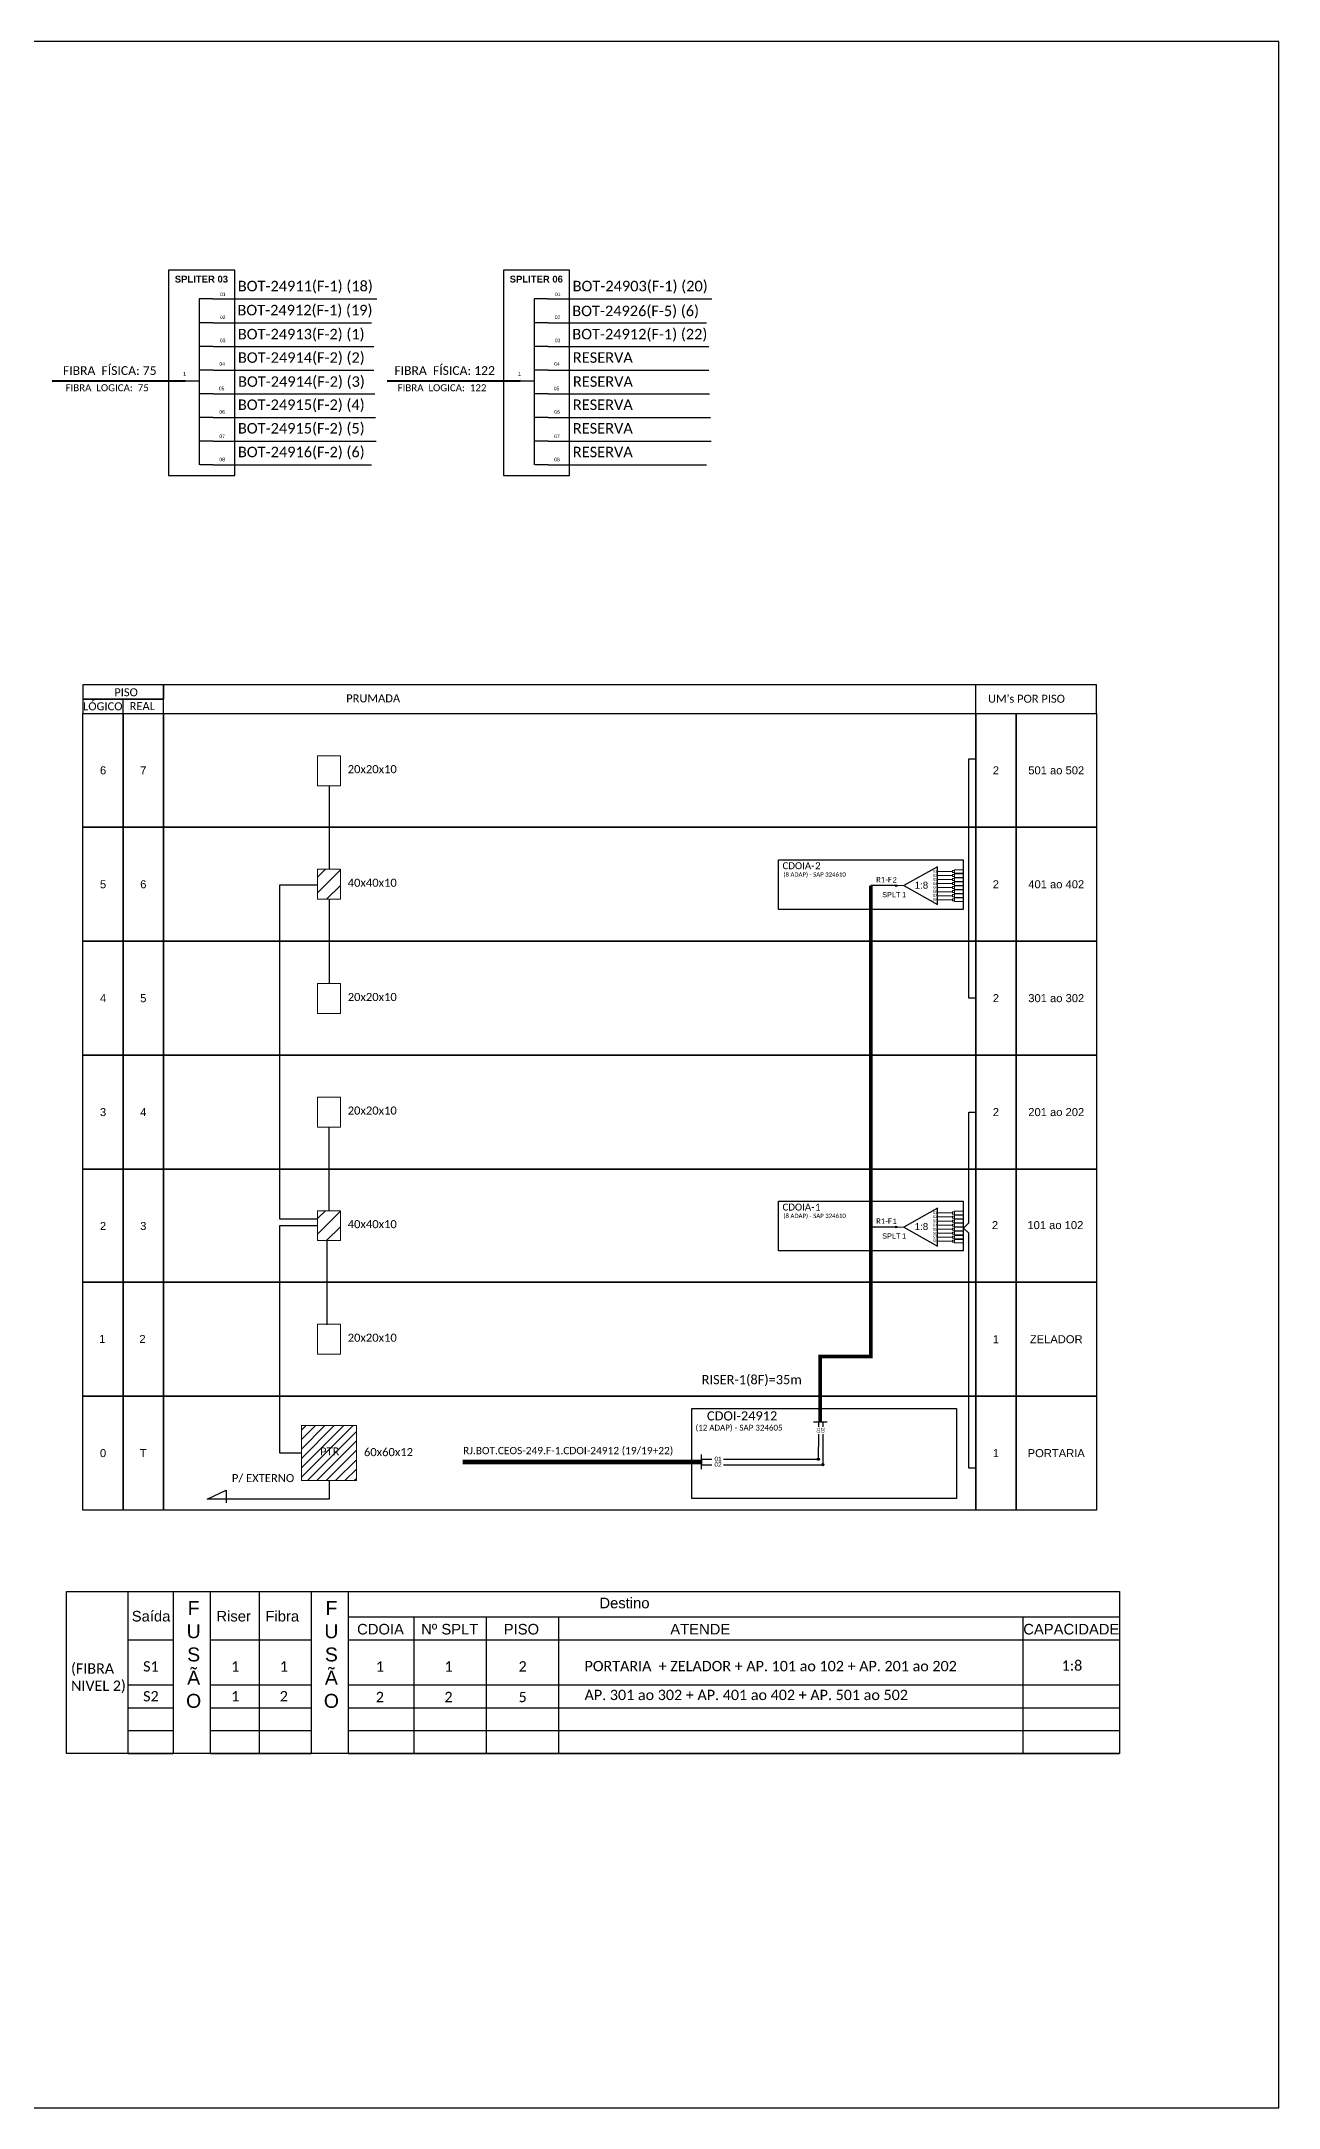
# Model space of a CAD drawing. Extents: x -89 to 749, y 705 to 1299.
# Drawn here: x 393 to 749, y 705 to 1299 of the extents above; entities that cross this region are included whole.
import ezdxf
from ezdxf.enums import TextEntityAlignment as Align

# ---------------------------------------------------------------- set-up
doc = ezdxf.new("R2010")
doc.units = 0
doc.layers.add('texto', color=255, linetype='Continuous')
doc.layers.add('UNIFILAR', color=7, linetype='Continuous')
doc.styles.add('ARIAL', font='arial.ttf')
doc.styles.get("Standard").update_dxf_attribs({"font": 'arial.ttf'})
doc.styles.add('WMF-Calibri0', font='calibri.ttf')

# ---------------------------------------------------------------- blocks, each defined once
blk = doc.blocks.new('SPLT_1-8_SC-APC')
at = {"color": 1}
blk.add_lwpolyline([(-7.37, -2.1), (-17.04, -7.55), (-7.37, -13), (-7.37, -2.1)], dxfattribs=at)
at = {"color": 3, "lineweight": 0}
for points in [[(-2.99, -3.51), (-7.37, -3.51)], [(-7.37, -4.66), (-2.99, -4.66)], [(-7.37, -5.82), (-2.99, -5.82)], [(-2.41, -3.02), (-2.41, -4)], [(-2.41, -3.02), (0, -3.02)], [(-2.41, -4), (0, -4)], [(-2.41, -4.17), (-2.41, -5.16)], [(-2.41, -4.17), (0, -4.17)], [(-2.41, -5.16), (0, -5.16)], [(-2.41, -5.32), (-2.41, -6.31)], [(-2.41, -5.32), (0, -5.32)], [(-7.37, -6.97), (-2.99, -6.97)], [(-7.37, -8.12), (-2.99, -8.12)], [(-7.37, -9.28), (-2.99, -9.28)], [(-7.37, -10.43), (-2.99, -10.43)], [(-7.37, -11.58), (-2.99, -11.58)], [(-2.41, -6.31), (0, -6.31)], [(-2.41, -6.48), (-2.41, -7.46)], [(-2.41, -6.48), (0, -6.48)], [(-2.41, -7.46), (0, -7.46)], [(-2.41, -7.63), (-2.41, -8.62)], [(-2.41, -7.63), (0, -7.63)], [(-2.41, -8.62), (0, -8.62)], [(-2.41, -8.78), (-2.41, -9.77)], [(-2.41, -8.78), (0, -8.78)], [(-2.41, -9.77), (0, -9.77)], [(-2.41, -9.94), (-2.41, -10.92)], [(-2.41, -9.94), (0, -9.94)], [(-2.41, -10.92), (0, -10.92)], [(-2.41, -11.09), (-2.41, -12.08)], [(-2.41, -11.09), (0, -11.09)], [(-2.41, -12.08), (0, -12.08)]]:
    blk.add_lwpolyline(points, dxfattribs=at)
for points in [[(-2.99, -3.22), (-2.41, -3.22), (-2.41, -3.8), (-2.99, -3.8)], [(-2.99, -4.38), (-2.41, -4.38), (-2.41, -4.95), (-2.99, -4.95)], [(-2.99, -5.53), (-2.41, -5.53), (-2.41, -6.1), (-2.99, -6.1)], [(-2.99, -6.68), (-2.41, -6.68), (-2.41, -7.26), (-2.99, -7.26)], [(-2.99, -7.84), (-2.41, -7.84), (-2.41, -8.41), (-2.99, -8.41)], [(-2.99, -8.99), (-2.41, -8.99), (-2.41, -9.56), (-2.99, -9.56)], [(-2.99, -10.14), (-2.41, -10.14), (-2.41, -10.72), (-2.99, -10.72)], [(-2.99, -11.3), (-2.41, -11.3), (-2.41, -11.87), (-2.99, -11.87)]]:
    blk.add_lwpolyline(points, close=True, dxfattribs=at)
at = {"color": 1, "lineweight": 0}
blk.add_lwpolyline([(-17.04, -7.55), (-19.26, -7.55)], dxfattribs=at)
at = {"color": 1, "style": 'ARIAL'}
for s, height, p in [('S1', 0.75, (-8.74, -3.78)), ('S2', 0.75, (-8.74, -4.97)), ('S3', 0.75, (-8.74, -6.18)), ('1:8', 2, (-13.91, -8.4)), ('S4', 0.75, (-8.74, -7.36)), ('S5', 0.75, (-8.74, -8.57)), ('S6', 0.75, (-8.74, -9.69)), ('S7', 0.75, (-8.74, -10.78)), ('S8', 0.75, (-8.74, -11.9))]:
    blk.add_text(s, height=height, dxfattribs=at).set_placement(p)

msp = doc.modelspace()

# ---------------------------------------------------------------- hatches: boundary and pattern name
h = msp.add_hatch()
h.set_pattern_fill('ANSI31', color=1, style=0)
h.set_pattern_definition([(45, (-727.056, -24.3846), (-2.245064, 2.245064), [])])
h.paths.add_polyline_path([(479.45, 1061.02), (472.83, 1061.02), (472.83, 1052.4), (479.45, 1052.4)])
h.paths.add_polyline_path([(481.01, 1055.38), (496.21, 1055.38), (496.21, 1058.91), (481.01, 1058.91)], flags=9)
h = msp.add_hatch(color=3)
h.dxf.hatch_style = 1
edge = h.paths.add_edge_path()
edge.add_arc((639.21, 1056.31), 0.256, 0, 360)
h = msp.add_hatch()
h.set_pattern_fill('ANSI31', color=1, style=0)
h.set_pattern_definition([(45, (-727.056, -122.5224), (-2.245064, 2.245064), [])])
h.paths.add_polyline_path([(479.45, 962.88), (472.83, 962.88), (472.83, 954.26), (479.45, 954.26)])
h.paths.add_polyline_path([(481.01, 957.24), (496.21, 957.24), (496.21, 960.77), (481.01, 960.77)], flags=9)
h = msp.add_hatch(color=3)
h.dxf.hatch_style = 1
edge = h.paths.add_edge_path()
edge.add_arc((639.21, 958.18), 0.256, 0, 360)
h = msp.add_hatch()
h.set_pattern_fill('ANSI31', color=1, scale=0.6)
h.set_pattern_definition([(45, (-199.8219, 3572.3397), (-1.3470384, 1.3470384), [])])
h.paths.add_polyline_path([(484.04, 901.08), (468.24, 901.08), (468.24, 885.28), (484.04, 885.28)])
h.paths.add_polyline_path([(472.97, 891.91), (479.78, 891.91), (479.78, 895.38), (472.97, 895.38)], flags=24)
h = msp.add_hatch(color=3)
h.dxf.hatch_style = 1
edge = h.paths.add_edge_path()
edge.add_arc((616.85, 891.43), 0.32, 0, 360)
h = msp.add_hatch(color=3)
h.dxf.hatch_style = 1
edge = h.paths.add_edge_path()
edge.add_arc((618.16, 889.86), 0.32, 0, 360)

# ---------------------------------------------------------------- linework, layer by layer
at = {"color": 7}
for p, q in [((431.34, 853.41), (431.34, 806.86)), ((456.03, 853.41), (456.03, 806.86)), ((470.95, 853.41), (470.95, 806.86)), ((481.67, 853.41), (481.67, 806.86)), ((500.53, 846.11), (500.53, 806.86)), ((521.34, 846.11), (521.34, 806.86)), ((542.09, 846.11), (542.09, 806.86)), ((675.71, 846.11), (675.71, 806.86))]:
    msp.add_line(p, q, dxfattribs=at)
msp.add_lwpolyline([(-89.32, 705.02), (749.25, 705.02), (749.25, 1299.02), (-89.32, 1299.02), (-89.32, 705.02)])
for points in [[(430.01, 1174.2), (449.02, 1174.2), (449.02, 1233.22), (430.01, 1233.22)], [(526.32, 1174.2), (545.33, 1174.2), (545.33, 1233.22), (526.32, 1233.22)], [(400.66, 853.41), (703.49, 853.41), (703.49, 806.86), (400.66, 806.86)]]:
    msp.add_lwpolyline(points, close=True, dxfattribs=at)
at = {"color": 255}
for points in [[(405.36, 1109.94), (428.51, 1109.94), (428.51, 1114.05), (405.36, 1114.05)], [(405.36, 1105.83), (428.51, 1105.83), (428.51, 1109.94), (405.36, 1109.94)], [(405.36, 1105.83), (416.94, 1105.83), (416.94, 1073.08), (405.36, 1073.08)], [(416.94, 1105.83), (428.51, 1105.83), (428.51, 1073.08), (416.94, 1073.08)], [(428.51, 1105.83), (662.12, 1105.83), (662.12, 1073.08), (428.51, 1073.08)], [(662.12, 1105.83), (673.7, 1105.83), (673.7, 1073.08), (662.12, 1073.08)], [(673.7, 1105.83), (696.84, 1105.83), (696.84, 1073.08), (673.7, 1073.08)], [(405.36, 1073.08), (416.94, 1073.08), (416.94, 1040.34), (405.36, 1040.34)], [(416.94, 1073.08), (428.51, 1073.08), (428.51, 1040.34), (416.94, 1040.34)], [(428.51, 1073.08), (662.12, 1073.08), (662.12, 1040.34), (428.51, 1040.34)], [(662.12, 1073.08), (673.7, 1073.08), (673.7, 1040.34), (662.12, 1040.34)], [(673.7, 1073.08), (696.84, 1073.08), (696.84, 1040.34), (673.7, 1040.34)], [(405.36, 1040.34), (416.94, 1040.34), (416.94, 1007.6), (405.36, 1007.6)], [(416.94, 1040.34), (428.51, 1040.34), (428.51, 1007.6), (416.94, 1007.6)], [(428.51, 1040.34), (662.12, 1040.34), (662.12, 1007.6), (428.51, 1007.6)], [(662.12, 1040.34), (673.7, 1040.34), (673.7, 1007.6), (662.12, 1007.6)], [(673.7, 1040.34), (696.84, 1040.34), (696.84, 1007.6), (673.7, 1007.6)], [(405.36, 1007.6), (416.94, 1007.6), (416.94, 974.85), (405.36, 974.85)], [(416.94, 1007.6), (428.51, 1007.6), (428.51, 974.85), (416.94, 974.85)], [(428.51, 1007.6), (662.12, 1007.6), (662.12, 974.85), (428.51, 974.85)], [(662.12, 1007.6), (673.7, 1007.6), (673.7, 974.85), (662.12, 974.85)], [(673.7, 1007.6), (696.84, 1007.6), (696.84, 974.85), (673.7, 974.85)], [(405.36, 974.85), (416.94, 974.85), (416.94, 942.3), (405.36, 942.3)], [(416.94, 974.85), (428.51, 974.85), (428.51, 942.3), (416.94, 942.3)], [(428.51, 974.85), (662.12, 974.85), (662.12, 942.3), (428.51, 942.3)], [(662.12, 974.85), (673.7, 974.85), (673.7, 942.3), (662.12, 942.3)], [(673.7, 974.85), (696.84, 974.85), (696.84, 942.3), (673.7, 942.3)], [(405.36, 942.3), (416.94, 942.3), (416.94, 909.55), (405.36, 909.55)], [(416.94, 942.3), (428.51, 942.3), (428.51, 909.55), (416.94, 909.55)], [(428.51, 942.3), (662.12, 942.3), (662.12, 909.55), (428.51, 909.55)], [(662.12, 942.3), (673.7, 942.3), (673.7, 909.55), (662.12, 909.55)], [(673.7, 942.3), (696.84, 942.3), (696.84, 909.55), (673.7, 909.55)], [(405.36, 909.55), (416.94, 909.55), (416.94, 876.81), (405.36, 876.81)], [(416.94, 909.55), (428.51, 909.55), (428.51, 876.81), (416.94, 876.81)], [(428.51, 909.55), (662.12, 909.55), (662.12, 876.81), (428.51, 876.81)], [(662.12, 909.55), (673.7, 909.55), (673.7, 876.81), (662.12, 876.81)], [(673.7, 909.55), (696.84, 909.55), (696.84, 876.81), (673.7, 876.81)]]:
    msp.add_lwpolyline(points, close=True, dxfattribs=at)
for points in [[(428.51, 1105.83), (696.88, 1105.83), (696.88, 1114.05), (428.51, 1114.05), (428.51, 1114.05), (428.51, 1109.94)], [(662.12, 1105.83), (662.12, 1114.05)], [(416.94, 1105.83), (416.94, 1109.94)]]:
    msp.add_lwpolyline(points, dxfattribs=at)
at = {"color": 0, "lineweight": 0}
for points in [[(472.83, 1093.67), (479.45, 1093.67), (479.45, 1085.05), (472.83, 1085.05)], [(472.83, 1028.18), (479.45, 1028.18), (479.45, 1019.56), (472.83, 1019.56)], [(472.83, 995.53), (479.45, 995.53), (479.45, 986.91), (472.83, 986.91)], [(472.83, 930.23), (479.45, 930.23), (479.45, 921.61), (472.83, 921.61)]]:
    msp.add_lwpolyline(points, close=True, dxfattribs=at)
at = {"color": 3}
for points in [[(662.12, 1023.97), (660.18, 1023.97), (660.18, 1092.76), (662.12, 1092.76)], [(476.14, 1085.05), (476.14, 1061.02)], [(472.83, 960.44), (461.96, 960.44), (461.96, 1056.54), (472.83, 1056.54)], [(476.14, 1052.4), (476.14, 1028.18)], [(476.14, 962.88), (476.14, 986.91)], [(662.12, 888.84), (660.18, 888.84), (660.18, 956.37), (658.62, 957.88), (660.18, 959.38), (660.18, 991.22), (662.12, 991.22)], [(468.24, 893.18), (461.96, 893.18), (461.96, 958.57), (472.83, 958.57)], [(475.52, 954.55), (475.52, 930.1)], [(583.27, 891.43), (586.18, 891.43)], [(583.27, 891.43), (583.27, 889.86)], [(589.58, 891.43), (616.85, 891.43), (616.85, 891.43)], [(476.14, 885.28), (476.14, 879.97), (441.05, 879.97), (446.55, 882.57), (446.55, 878.88)]]:
    msp.add_lwpolyline(points, dxfattribs=at)
at = {"color": 1}
for points in [[(605.37, 1063.76), (658.5, 1063.76), (658.5, 1049.45), (605.37, 1049.45)], [(605.37, 965.63), (658.5, 965.63), (658.5, 951.31), (605.37, 951.31)], [(580.43, 905.98), (656.62, 905.98), (656.62, 880.17), (580.43, 880.17)]]:
    msp.add_lwpolyline(points, close=True, dxfattribs=at)
at = {"color": 1, "lineweight": 0}
for points in [[(472.83, 1061.02), (479.45, 1061.02), (479.45, 1052.4), (472.83, 1052.4)], [(472.83, 962.88), (479.45, 962.88), (479.45, 954.26), (472.83, 954.26)], [(468.24, 901.08), (484.04, 901.08), (484.04, 885.28), (468.24, 885.28)]]:
    msp.add_lwpolyline(points, close=True, dxfattribs=at)
at = {"color": 5, "const_width": 1.1}
msp.add_lwpolyline([(617.4, 902.22), (617.4, 920.94), (631.95, 920.94), (631.95, 1056.31)], dxfattribs=at)
at = {"color": 5}
for points in [[(639.21, 1056.31), (631.95, 1056.31)], [(639.21, 958.18), (631.95, 958.18)], [(615.44, 902.22), (619.36, 902.22)], [(616.87, 898.62), (616.85, 891.43), (616.85, 891.43)], [(616.87, 902.22), (616.87, 900.77)], [(618.11, 902.22), (618.11, 900.77)], [(618.18, 898.62), (618.16, 889.86), (618.16, 889.86)]]:
    msp.add_lwpolyline(points, dxfattribs=at)
at = {"color": 1, "const_width": 1.32}
msp.add_lwpolyline([(514.58, 890.65), (583.27, 890.65)], dxfattribs=at)
at = {"color": 1}
msp.add_lwpolyline([(583.27, 888.53), (583.27, 892.76)], dxfattribs=at)
at = {"color": 2}
for points in [[(583.27, 889.86), (586.18, 889.86)], [(589.58, 889.86), (618.48, 889.86)]]:
    msp.add_lwpolyline(points, dxfattribs=at)
at = {"color": 7}
for points in [[(418.3, 853.41), (418.3, 806.86)], [(442.05, 806.86), (442.05, 853.41)], [(481.67, 846.11), (703.49, 846.11)], [(418.3, 839.55), (431.34, 839.55)], [(442.05, 839.55), (470.95, 839.55)], [(481.67, 839.55), (703.49, 839.55)], [(418.3, 826.56), (431.34, 826.56)], [(442.05, 826.56), (470.95, 826.56)], [(481.67, 826.56), (542.09, 826.56)], [(542.09, 826.56), (675.71, 826.56)], [(675.71, 826.56), (703.49, 826.56)], [(418.3, 819.99), (431.34, 819.99)], [(442.05, 819.99), (470.95, 819.99)], [(481.67, 819.99), (703.49, 819.99)], [(418.3, 813.43), (431.34, 813.43)], [(442.05, 813.43), (470.95, 813.43)], [(481.67, 813.43), (703.49, 813.43)], [(418.3, 806.86), (431.34, 806.86)], [(418.3, 806.86), (431.34, 806.86)], [(442.05, 806.86), (470.95, 806.86)], [(442.05, 806.86), (470.95, 806.86)], [(481.67, 806.86), (703.49, 806.86)], [(481.67, 806.86), (703.49, 806.86)]]:
    msp.add_lwpolyline(points, dxfattribs=at)
at = {"color": 3}
for centre, radius in [((639.21, 1056.31), 0.256), ((639.21, 958.18), 0.256), ((616.85, 891.43), 0.32), ((618.16, 889.86), 0.32)]:
    msp.add_circle(centre, radius, dxfattribs=at)
at = {"color": 255}
for p in [(405.36, 1073.08), (405.36, 1040.34), (405.36, 1007.6), (405.36, 974.85), (405.36, 942.3), (405.36, 909.55)]:
    msp.add_point(p, dxfattribs=at)
at = {"layer": 'UNIFILAR', "color": 7, "linetype": 'Continuous'}
for p, q in [((438.78, 1225.03), (438.78, 1177.26)), ((442.65, 1225.03), (438.78, 1225.03)), ((535.09, 1225.03), (535.09, 1177.26)), ((538.96, 1225.03), (535.09, 1225.03)), ((442.84, 1218.11), (438.98, 1218.11)), ((539.15, 1218.11), (535.28, 1218.11)), ((442.84, 1211.3), (438.98, 1211.3)), ((539.15, 1211.3), (535.28, 1211.3)), ((434.77, 1201.46), (438.76, 1201.46)), ((442.84, 1204.46), (438.98, 1204.46)), ((531.07, 1201.46), (535.07, 1201.46)), ((539.15, 1204.46), (535.28, 1204.46)), ((442.84, 1197.68), (438.98, 1197.68)), ((539.15, 1197.68), (535.28, 1197.68)), ((442.84, 1190.9), (438.98, 1190.9)), ((539.15, 1190.9), (535.28, 1190.9)), ((442.84, 1184.09), (438.98, 1184.09)), ((539.15, 1184.09), (535.28, 1184.09)), ((442.84, 1177.3), (438.98, 1177.3)), ((539.15, 1177.3), (535.28, 1177.3))]:
    msp.add_line(p, q, dxfattribs=at)
at = {"layer": 'UNIFILAR', "color": 10, "linetype": 'Continuous'}
for p, q in [((442.65, 1225.03), (489.92, 1225.01)), ((538.96, 1225.03), (586.22, 1225.01)), ((442.84, 1218.11), (488.35, 1218.1)), ((539.15, 1218.11), (584.66, 1218.1)), ((442.84, 1211.32), (489.04, 1211.3)), ((539.15, 1211.32), (585.34, 1211.3)), ((442.84, 1204.47), (489.04, 1204.46)), ((539.15, 1204.47), (585.34, 1204.46)), ((442.84, 1197.7), (489.27, 1197.68)), ((539.15, 1197.7), (585.58, 1197.68)), ((442.84, 1190.91), (489.53, 1190.9)), ((539.15, 1190.91), (585.84, 1190.9)), ((442.84, 1184.1), (489.71, 1184.09)), ((539.15, 1184.1), (586.02, 1184.09)), ((442.84, 1177.3), (488.35, 1177.28)), ((539.15, 1177.3), (584.66, 1177.28))]:
    msp.add_line(p, q, dxfattribs=at)
at = {"layer": 'UNIFILAR', "color": 1, "linetype": 'Continuous', "lineweight": 60}
for p, q in [((434.77, 1201.46), (396.5, 1201.34)), ((531.07, 1201.46), (492.81, 1201.34))]:
    msp.add_line(p, q, dxfattribs=at)

# ---------------------------------------------------------------- block references
at = {"color": 3}
for p in [(658.47, 1063.86), (658.47, 965.72)]:
    msp.add_blockref('SPLT_1-8_SC-APC', p, dxfattribs=at)

# ---------------------------------------------------------------- texts
at = {"color": 255, "style": 'WMF-Calibri0'}
for s, p in [('     PISO', (410.32, 1110.75)), ('PRUMADA', (481.07, 1109.01)), ("UM's POR PISO", (665.65, 1108.89)), ('  LÓGICO', (403.78, 1106.72)), ('    REAL', (415.54, 1106.77))]:
    msp.add_text(s, height=2.3, dxfattribs=at).set_placement(p)
at = {"color": 255, "style": 'ARIAL'}
for s, p in [('6', (411.15, 1089.46)), ('7', (422.72, 1089.46)), ('2', (667.91, 1089.46)), ('501 ao 502', (685.27, 1089.46)), ('5', (411.15, 1056.71)), ('6', (422.72, 1056.71)), ('2', (667.91, 1056.71)), ('401 ao 402', (685.27, 1056.71)), ('4', (411.15, 1023.97)), ('5', (422.72, 1023.97)), ('2', (667.91, 1023.97)), ('301 ao 302', (685.27, 1023.97)), ('3', (411.15, 991.22)), ('4', (422.72, 991.22)), ('2', (667.91, 991.22)), ('201 ao 202', (685.27, 991.22)), ('2', (411.15, 958.48)), ('3', (422.72, 958.48)), ('2', (667.66, 958.73)), ('101 ao 102', (685.02, 958.73)), ('1', (410.9, 925.99)), ('2', (422.48, 925.99)), ('1', (667.91, 925.92)), ('ZELADOR', (685.27, 925.92)), ('0', (411.15, 893.18)), ('T', (422.72, 893.18)), ('1', (667.91, 893.18)), ('PORTARIA', (685.27, 893.18))]:
    msp.add_text(s, height=2.3, dxfattribs=at).set_placement(p, align=Align.MIDDLE_CENTER)
at = {"style": 'WMF-Calibri0'}
for s, p in [('20x20x10', (481.51, 1088.64)), ('20x20x10', (481.51, 1023.15)), ('20x20x10', (481.51, 990.5)), ('20x20x10', (481.51, 925.2)), ('PTR', (473.55, 892.5)), ('60x60x12', (486.18, 892.32)), ('P/ EXTERNO', (448.2, 884.85))]:
    msp.add_text(s, height=2.317, dxfattribs=at).set_placement(p)
at = {"color": 1, "style": 'WMF-Calibri0'}
for s, height, p in [('40x40x10', 2.317, (481.51, 1055.99)), ('CDOIA-', 2, (606.55, 1061.04)), ('2', 2, (615.93, 1061.04)), ('CDOIA-', 2, (606.55, 962.91)), ('1', 2, (615.93, 962.91)), ('40x40x10', 2.317, (481.51, 957.85)), ('CDOI-24912', 2.646, (584.82, 902.57)), ('RJ.BOT.CEOS-249.F-1.CDOI-24912 (19/19+22)', 2.1, (514.68, 892.86))]:
    msp.add_text(s, height=height, dxfattribs=at).set_placement(p)
for s, height, p in [('(8 ADAP) - SAP 324610', 1.25, (615.79, 1058.89)), ('(8 ADAP) - SAP 324610', 1.25, (615.79, 960.76)), ('(12 ADAP) - SAP 324605 ', 1.6535, (594.34, 899.67))]:
    msp.add_text(s, height=height, dxfattribs=at).set_placement(p, align=Align.CENTER)
at = {"color": 5, "style": 'WMF-Calibri0'}
for s, height, p in [('R1-F', 1.6, (633.47, 1057.24)), ('R1-F', 1.6, (633.47, 959.1)), ('RISER-1(8F)=35m', 2.6457, (583.3, 912.99))]:
    msp.add_text(s, height=height, dxfattribs=at).set_placement(p)
at = {"color": 5, "style": 'ARIAL'}
for s, p in [('2', (638.83, 1057.2)), ('1', (638.83, 959.07))]:
    msp.add_text(s, height=1.5, dxfattribs=at).set_placement(p, align=Align.CENTER)
at = {"color": 7, "style": 'ARIAL'}
for s, p in [('SPLT', (637.84, 1052.97)), ('1', (641.52, 1052.97)), ('SPLT', (637.84, 954.84)), ('1', (641.52, 954.84))]:
    msp.add_text(s, height=1.5, dxfattribs=at).set_placement(p, align=Align.CENTER)
at = {"style": 'ARIAL'}
for s, p in [('01', (616.87, 899.78)), ('02', (618.11, 899.78))]:
    msp.add_text(s, height=0.992, rotation=90, dxfattribs=at).set_placement(p, align=Align.MIDDLE_CENTER)
for s, p in [('01', (588.01, 891.49)), ('02', (588.01, 889.92))]:
    msp.add_text(s, height=1.323, dxfattribs=at).set_placement(p, align=Align.MIDDLE_CENTER)
at = {"color": 7, "style": 'ARIAL'}
for s, p in [('Destino', (561.1, 850.1)), ('Saída', (424.95, 846.31)), ('Riser', (448.7, 846.31)), ('Fibra', (462.68, 846.31)), ('CDOIA', (490.94, 842.57)), ('Nº SPLT', (510.85, 842.57)), ('PISO', (531.46, 842.57)), ('ATENDE', (582.9, 842.57)), ('CAPACIDADE', (689.61, 842.57))]:
    msp.add_text(s, height=3.044, dxfattribs=at).set_placement(p, align=Align.MIDDLE_CENTER)
at = {"color": 7, "style": 'WMF-Calibri0'}
for s, height, p in [('S1', 2.966, (422.67, 830.39)), ('1', 2.97, (447.97, 830.39)), ('1', 2.97, (461.96, 830.39)), ('1', 2.97, (489.59, 830.39)), ('1', 2.97, (509.32, 830.39)), ('2', 2.97, (530.64, 830.39)), ('PORTARIA  + ZELADOR + AP. 101 ao 102 + AP. 201 ao 202', 2.9659, (549.62, 830.48)), ('1:8', 2.966, (686.83, 830.65)), ('S2', 2.966, (422.67, 821.81)), ('1', 2.97, (447.97, 821.81)), ('2', 2.97, (461.96, 821.81)), ('2', 2.97, (489.59, 821.59)), ('2', 2.97, (509.32, 821.59)), ('5', 2.97, (530.64, 821.59)), ('AP. 301 ao 302 + AP. 401 ao 402 + AP. 501 ao 502', 2.9659, (549.62, 822.19))]:
    msp.add_text(s, height=height, dxfattribs=at).set_placement(p)
at = {"color": 7}
for s, insert, char_height, width, attachment_point, style in [('F\\PU\\PS\\PÃ\\PO', (437.2, 850.64), 4, 2.5977, 2, 'ARIAL'), ('F\\PU\\PS\\PÃ\\PO', (476.81, 850.64), 4, 2.5977, 2, 'ARIAL'), ('(FIBRA NIVEL 2)', (401.93, 832.75), 2.9659, 16.8313, 1, 'WMF-Calibri0')]:
    msp.add_mtext(s, dxfattribs=dict(at, insert=insert, char_height=char_height, width=width, attachment_point=attachment_point, style=style))
at = {"layer": 'texto'}
for s, insert, char_height, width, attachment_point in [('{\\fArial|b1|i0|c0|p34;\\C10;SPLITER 03}', (439.43, 1230.65), 1.9528, 18.2841, 5), ('\\C7;\\fCalibri|b0|i0|c0|p34;BOT-24911(F-1) (18)', (449.89, 1230.18), 3.0175, 51.7425, 1), ('\\C10;\\fArial|b1|i0|c0|p34;SPLITER 06', (535.74, 1230.65), 1.9528, 18.2841, 5), ('{\\fCalibri|b0|i0|c0|p34;\\C7;BOT-24903(F-1) (20)}', (546.2, 1230.18), 3.0175, 51.7425, 1), ('\\C7;\\fArial|b0|i0|;\\H1.0273588255048;01 ', (445.61, 1226.28), 1.9528, 3.9163, 5), ('\\pxt26;\\C1;\\fCalibri|b0|i0|c0|p34;BOT-24912(F-1) (19)', (449.79, 1223.27), 3.0175, 92.0618, 1), ('\\C7;\\fArial|b0|i0|;\\H1.0273588255048;01 ', (541.92, 1226.28), 1.9528, 3.9163, 5), ('\\C7;\\fArial|b0|i0|;\\H1.0273588255048;02 ', (445.56, 1219.68), 1.9528, 4.134, 5), ('\\C7;\\fArial|b0|i0|;\\H1.0273588255048;02 ', (541.86, 1219.68), 1.9528, 4.134, 5), ('{\\fCalibri|b0|i0|c0|p34;\\C7;BOT-24926(F-5) (6)}', (546.08, 1223.04), 3.0175, 51.7425, 1), ('\\C7;\\fArial|b0|i0|;\\H1.0273588255048;03 ', (445.56, 1213.03), 1.9528, 3.8016, 5), ('\\C7;\\fCalibri|b0|i0|c0|p34;BOT-24913(F-2) (1)', (449.9, 1216.36), 3.0175, 51.7425, 1), ('\\C7;\\fArial|b0|i0|;\\H1.0273588255048;03 ', (541.86, 1213.03), 1.9528, 3.8016, 5), ('{\\fCalibri|b0|i0|c0|p34;\\C1;BOT-24912(F-1) (22)}', (546.1, 1216.36), 3.0175, 92.0618, 1), ('\\C7;\\fCalibri|b0|i0|c0|p34;FIBRA  FÍSICA: 75', (413.08, 1204.37), 2.5145, 38.016, 5), ('\\C7;\\fArial|b0|i0|;\\H1.0273588255048;04 ', (445.39, 1206.27), 1.9528, 4.134, 5), ('\\C7;\\fCalibri|b0|i0|c0|p34;BOT-24914(F-2) (2)', (449.94, 1209.63), 3.0175, 96.4631, 1), ('{\\fCalibri|b0|i0|c0|p34;\\C7;FIBRA  FÍSICA: 122}', (509.39, 1204.37), 2.5145, 38.016, 5), ('\\C7;\\fArial|b0|i0|;\\H1.0273588255048;04 ', (541.7, 1206.27), 1.9528, 4.134, 5), ('{\\fCalibri|b0|i0|c0|p34;\\C7;RESERVA}', (546.25, 1209.63), 3.0175, 96.4631, 1), ('\\C7;\\fCalibri|b0|i0|c0|p34;FIBRA  LOGICA:  75', (412.32, 1199.43), 2.0117, 38.016, 5), ('\\C7;\\fArial|b0|i0|;\\H1.0273588255048;1', (434.58, 1203.46), 1.9528, 1.9343, 5), ('\\C7;\\fCalibri|b0|i0|c0|p34;BOT-24914(F-2) (3)', (449.97, 1202.72), 3.0175, 94.531, 1), ('{\\fCalibri|b0|i0|c0|p34;\\C7;FIBRA  LOGICA:  122}', (508.63, 1199.43), 2.0117, 38.016, 5), ('\\C7;\\fArial|b0|i0|;\\H1.0273588255048;1', (530.89, 1203.46), 1.9528, 1.9343, 5), ('{\\fCalibri|b0|i0|c0|p34;RESERVA\\fCalibri|b0|i0|c0|p34;\\C7;}', (546.28, 1202.72), 3.0175, 94.531, 1), ('\\C7;\\fArial|b0|i0|;\\H1.0273588255048;05 ', (445.25, 1199.22), 1.9528, 5.0844, 5), ('\\pxt8;\\C7;\\fCalibri|b0|i0|c0|p34;BOT-24915(F-2) (4)', (449.93, 1196.07), 3.0175, 77.055, 1), ('\\C7;\\fArial|b0|i0|;\\H1.0273588255048;05 ', (541.56, 1199.22), 1.9528, 5.0844, 5), ('{\\fCalibri|b0|i0|c0|p34;RESERVA\\fCalibri|b0|i0|c0|p34;\\C7;}', (546.24, 1196.07), 3.0175, 77.055, 1), ('\\C7;\\fArial|b0|i0|;\\H1.0273588255048;06 ', (445.39, 1192.47), 1.9528, 4.134, 5), ('\\pxt8;\\C7;\\fCalibri|b0|i0|c0|p34;BOT-24915(F-2) (5)', (449.93, 1189.29), 3.0175, 77.055, 1), ('\\C7;\\fArial|b0|i0|;\\H1.0273588255048;06 ', (541.7, 1192.47), 1.9528, 4.134, 5), ('{\\fCalibri|b0|i0|c0|p34;RESERVA\\fCalibri|b0|i0|c0|p34;\\C7;}', (546.24, 1189.29), 3.0175, 77.055, 1), ('\\C7;\\fArial|b0|i0|;\\H1.0273588255048;07 ', (445.39, 1185.47), 1.9528, 4.134, 5), ('\\pxt8;\\C7;\\fCalibri|b0|i0|c0|p34;BOT-24916(F-2) (6)', (449.93, 1182.48), 3.0175, 77.055, 1), ('\\C7;\\fArial|b0|i0|;\\H1.0273588255048;07 ', (541.7, 1185.47), 1.9528, 4.134, 5), ('{\\fCalibri|b0|i0|c0|p34;RESERVA\\fCalibri|b0|i0|c0|p34;\\C7;}', (546.24, 1182.48), 3.0175, 77.055, 1), ('\\C7;\\fArial|b0|i0|;\\H1.0273588255048;08 ', (445.39, 1178.81), 1.9528, 4.134, 5), ('\\C7;\\fArial|b0|i0|;\\H1.0273588255048;08 ', (541.7, 1178.81), 1.9528, 4.134, 5)]:
    msp.add_mtext(s, dxfattribs=dict(at, insert=insert, char_height=char_height, width=width, attachment_point=attachment_point))

doc.saveas('drawing.dxf')
